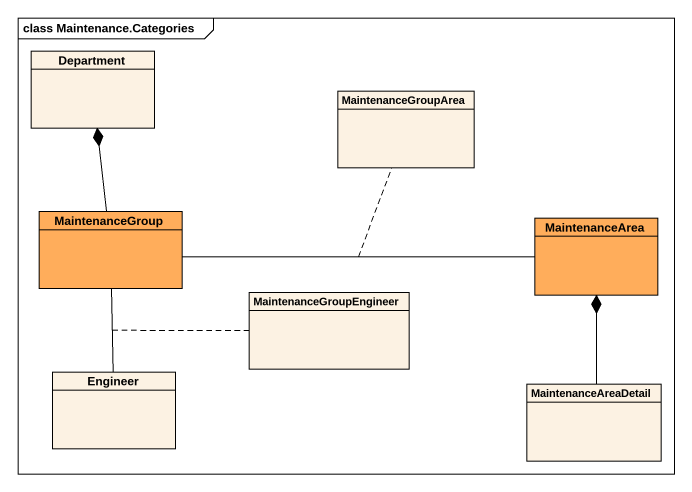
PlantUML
@startuml
mainframe class Maintenance.Categories
hide circle
hide empty members
class Department
class MaintenanceGroupArea
class MaintenanceGroup #FFAD5B
class MaintenanceArea #FFAD5B
class MaintenanceGroupEngineer
class Engineer
class MaintenanceAreaDetail
MaintenanceGroup -up-* Department
MaintenanceGroup -right- MaintenanceArea
(MaintenanceGroup, MaintenanceArea) .. MaintenanceGroupArea
Engineer -up- MaintenanceGroup
(Engineer, MaintenanceGroup) .. MaintenanceGroupEngineer
MaintenanceAreaDetail -up-* MaintenanceArea
@enduml
